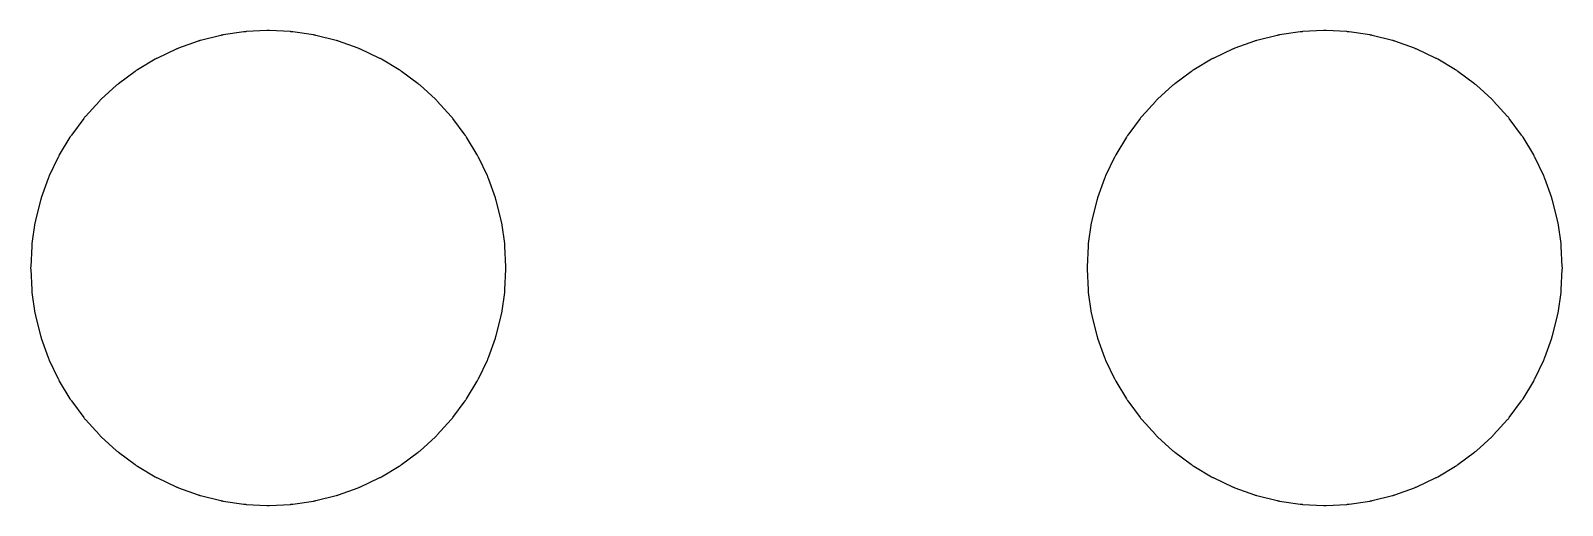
# Model space of a CAD drawing. Header units: metres. Extents: x 67.5 to 123.2, y -122.3 to -85.6.
# Drawn here: x 105.13 to 108.03, y -104.03 to -103.13 of the extents above; entities that cross this region are included whole.
import ezdxf

# ---------------------------------------------------------------- set-up
doc = ezdxf.new("R2010")
doc.units = ezdxf.units.M

msp = doc.modelspace()

# ---------------------------------------------------------------- linework, layer by layer
for points in [[(106.0299, -103.5775), (106.028, -103.5383), (106.0279, -103.5371), (106.0278, -103.5359), (106.0277, -103.5347), (106.0275, -103.5335), (106.0218, -103.4946), (106.0216, -103.4934), (106.0214, -103.4922), (106.0211, -103.491), (106.0208, -103.4898), (106.0113, -103.4517), (106.011, -103.4506), (106.0106, -103.4494), (106.0103, -103.4482), (106.0099, -103.447), (105.9966, -103.4101), (105.9962, -103.4089), (105.9957, -103.4078), (105.9953, -103.4067), (105.9948, -103.4055), (105.978, -103.3701), (105.9774, -103.369), (105.9769, -103.3679), (105.9763, -103.3668), (105.9757, -103.3657), (105.9555, -103.3321), (105.9548, -103.331), (105.9542, -103.33), (105.9535, -103.329), (105.9527, -103.328), (105.9294, -103.2965), (105.9286, -103.2955), (105.9279, -103.2945), (105.9271, -103.2936), (105.9263, -103.2927), (105.8999, -103.2636), (105.8991, -103.2627), (105.8982, -103.2618), (105.8973, -103.2609), (105.8964, -103.2601), (105.8673, -103.2337), (105.8664, -103.2329), (105.8655, -103.2321), (105.8645, -103.2314), (105.8635, -103.2306), (105.832, -103.2073), (105.831, -103.2065), (105.83, -103.2058), (105.829, -103.2052), (105.8279, -103.2045), (105.7943, -103.1843), (105.7932, -103.1837), (105.7921, -103.1831), (105.791, -103.1826), (105.7899, -103.182), (105.7545, -103.1652), (105.7533, -103.1647), (105.7522, -103.1643), (105.7511, -103.1638), (105.7499, -103.1634), (105.713, -103.1501), (105.7118, -103.1497), (105.7106, -103.1494), (105.7094, -103.149), (105.7083, -103.1487), (105.6702, -103.1392), (105.669, -103.1389), (105.6678, -103.1386), (105.6666, -103.1384), (105.6654, -103.1382), (105.6265, -103.1325), (105.6253, -103.1323), (105.6241, -103.1322), (105.6229, -103.1321), (105.6217, -103.132), (105.5825, -103.1301), (105.5812, -103.13), (105.58, -103.13), (105.5788, -103.13), (105.5775, -103.1301), (105.5383, -103.132), (105.5371, -103.1321), (105.5359, -103.1322), (105.5347, -103.1323), (105.5335, -103.1325), (105.4946, -103.1382), (105.4934, -103.1384), (105.4922, -103.1386), (105.491, -103.1389), (105.4898, -103.1392), (105.4517, -103.1487), (105.4506, -103.149), (105.4494, -103.1494), (105.4482, -103.1497), (105.447, -103.1501), (105.4101, -103.1634), (105.4089, -103.1638), (105.4078, -103.1643), (105.4067, -103.1647), (105.4055, -103.1652), (105.3701, -103.182), (105.369, -103.1826), (105.3679, -103.1831), (105.3668, -103.1837), (105.3657, -103.1843), (105.3321, -103.2045), (105.331, -103.2052), (105.33, -103.2058), (105.329, -103.2065), (105.328, -103.2073), (105.2965, -103.2306), (105.2955, -103.2314), (105.2945, -103.2321), (105.2936, -103.2329), (105.2927, -103.2337), (105.2636, -103.2601), (105.2627, -103.2609), (105.2618, -103.2618), (105.2609, -103.2627), (105.2601, -103.2636), (105.2337, -103.2927), (105.2329, -103.2936), (105.2321, -103.2945), (105.2314, -103.2955), (105.2306, -103.2965), (105.2073, -103.328), (105.2065, -103.329), (105.2058, -103.33), (105.2052, -103.331), (105.2045, -103.3321), (105.1843, -103.3657), (105.1837, -103.3668), (105.1831, -103.3679), (105.1826, -103.369), (105.182, -103.3701), (105.1652, -103.4055), (105.1647, -103.4067), (105.1643, -103.4078), (105.1638, -103.4089), (105.1634, -103.4101), (105.1501, -103.447), (105.1497, -103.4482), (105.1494, -103.4494), (105.149, -103.4506), (105.1487, -103.4517), (105.1392, -103.4898), (105.1389, -103.491), (105.1386, -103.4922), (105.1384, -103.4934), (105.1382, -103.4946), (105.1325, -103.5335), (105.1323, -103.5347), (105.1322, -103.5359), (105.1321, -103.5371), (105.132, -103.5383), (105.1301, -103.5775), (105.13, -103.5788), (105.13, -103.58), (105.13, -103.5812), (105.1301, -103.5825), (105.132, -103.6217), (105.1321, -103.6229), (105.1322, -103.6241), (105.1323, -103.6253), (105.1325, -103.6265), (105.1382, -103.6654), (105.1384, -103.6666), (105.1386, -103.6678), (105.1389, -103.669), (105.1392, -103.6702), (105.1487, -103.7083), (105.149, -103.7094), (105.1494, -103.7106), (105.1497, -103.7118), (105.1501, -103.713), (105.1634, -103.7499), (105.1638, -103.7511), (105.1643, -103.7522), (105.1647, -103.7533), (105.1652, -103.7545), (105.182, -103.7899), (105.1826, -103.791), (105.1831, -103.7921), (105.1837, -103.7932), (105.1843, -103.7943), (105.2045, -103.8279), (105.2052, -103.829), (105.2058, -103.83), (105.2065, -103.831), (105.2073, -103.832), (105.2306, -103.8635), (105.2314, -103.8645), (105.2321, -103.8655), (105.2329, -103.8664), (105.2337, -103.8673), (105.2601, -103.8964), (105.2609, -103.8973), (105.2618, -103.8982), (105.2627, -103.8991), (105.2636, -103.8999), (105.2927, -103.9263), (105.2936, -103.9271), (105.2945, -103.9279), (105.2955, -103.9286), (105.2965, -103.9294), (105.328, -103.9527), (105.329, -103.9535), (105.33, -103.9542), (105.331, -103.9548), (105.3321, -103.9555), (105.3657, -103.9757), (105.3668, -103.9763), (105.3679, -103.9769), (105.369, -103.9774), (105.3701, -103.978), (105.4055, -103.9948), (105.4067, -103.9953), (105.4078, -103.9957), (105.4089, -103.9962), (105.4101, -103.9966), (105.447, -104.0099), (105.4482, -104.0103), (105.4494, -104.0106), (105.4506, -104.011), (105.4517, -104.0113), (105.4898, -104.0208), (105.491, -104.0211), (105.4922, -104.0214), (105.4934, -104.0216), (105.4946, -104.0218), (105.5335, -104.0275), (105.5347, -104.0277), (105.5359, -104.0278), (105.5371, -104.0279), (105.5383, -104.028), (105.5775, -104.0299), (105.5788, -104.03), (105.58, -104.03), (105.5812, -104.03), (105.5825, -104.0299), (105.6217, -104.028), (105.6229, -104.0279), (105.6241, -104.0278), (105.6253, -104.0277), (105.6265, -104.0275), (105.6654, -104.0218), (105.6666, -104.0216), (105.6678, -104.0214), (105.669, -104.0211), (105.6702, -104.0208), (105.7083, -104.0113), (105.7094, -104.011), (105.7106, -104.0106), (105.7118, -104.0103), (105.713, -104.0099), (105.7499, -103.9966), (105.7511, -103.9962), (105.7522, -103.9957), (105.7533, -103.9953), (105.7545, -103.9948), (105.7899, -103.978), (105.791, -103.9774), (105.7921, -103.9769), (105.7932, -103.9763), (105.7943, -103.9757), (105.8279, -103.9555), (105.829, -103.9548), (105.83, -103.9542), (105.831, -103.9535), (105.832, -103.9527), (105.8635, -103.9294), (105.8645, -103.9286), (105.8655, -103.9279), (105.8664, -103.9271), (105.8673, -103.9263), (105.8964, -103.8999), (105.8973, -103.8991), (105.8982, -103.8982), (105.8991, -103.8973), (105.8999, -103.8964), (105.9263, -103.8673), (105.9271, -103.8664), (105.9279, -103.8655), (105.9286, -103.8645), (105.9294, -103.8635), (105.9527, -103.832), (105.9535, -103.831), (105.9542, -103.83), (105.9548, -103.829), (105.9555, -103.8279), (105.9757, -103.7943), (105.9763, -103.7932), (105.9769, -103.7921), (105.9774, -103.791), (105.978, -103.7899), (105.9948, -103.7545), (105.9953, -103.7533), (105.9957, -103.7522), (105.9962, -103.7511), (105.9966, -103.7499), (106.0099, -103.713), (106.0103, -103.7118), (106.0106, -103.7106), (106.011, -103.7094), (106.0113, -103.7083), (106.0208, -103.6702), (106.0211, -103.669), (106.0214, -103.6678), (106.0216, -103.6666), (106.0218, -103.6654), (106.0275, -103.6265), (106.0277, -103.6253), (106.0278, -103.6241), (106.0279, -103.6229), (106.028, -103.6217), (106.0299, -103.5825), (106.03, -103.5812), (106.03, -103.58), (106.03, -103.5788), (106.0299, -103.5775)], [(108.0299, -103.5775), (108.028, -103.5383), (108.0279, -103.5371), (108.0278, -103.5359), (108.0277, -103.5347), (108.0275, -103.5335), (108.0218, -103.4946), (108.0216, -103.4934), (108.0214, -103.4922), (108.0211, -103.491), (108.0208, -103.4898), (108.0113, -103.4517), (108.011, -103.4506), (108.0106, -103.4494), (108.0103, -103.4482), (108.0099, -103.447), (107.9966, -103.4101), (107.9962, -103.4089), (107.9957, -103.4078), (107.9953, -103.4067), (107.9948, -103.4055), (107.978, -103.3701), (107.9774, -103.369), (107.9769, -103.3679), (107.9763, -103.3668), (107.9757, -103.3657), (107.9555, -103.3321), (107.9548, -103.331), (107.9542, -103.33), (107.9535, -103.329), (107.9527, -103.328), (107.9294, -103.2965), (107.9286, -103.2955), (107.9279, -103.2945), (107.9271, -103.2936), (107.9263, -103.2927), (107.8999, -103.2636), (107.8991, -103.2627), (107.8982, -103.2618), (107.8973, -103.2609), (107.8964, -103.2601), (107.8673, -103.2337), (107.8664, -103.2329), (107.8655, -103.2321), (107.8645, -103.2314), (107.8635, -103.2306), (107.832, -103.2073), (107.831, -103.2065), (107.83, -103.2058), (107.829, -103.2052), (107.8279, -103.2045), (107.7943, -103.1843), (107.7932, -103.1837), (107.7921, -103.1831), (107.791, -103.1826), (107.7899, -103.182), (107.7545, -103.1652), (107.7533, -103.1647), (107.7522, -103.1643), (107.7511, -103.1638), (107.7499, -103.1634), (107.713, -103.1501), (107.7118, -103.1497), (107.7106, -103.1494), (107.7094, -103.149), (107.7083, -103.1487), (107.6702, -103.1392), (107.669, -103.1389), (107.6678, -103.1386), (107.6666, -103.1384), (107.6654, -103.1382), (107.6265, -103.1325), (107.6253, -103.1323), (107.6241, -103.1322), (107.6229, -103.1321), (107.6217, -103.132), (107.5825, -103.1301), (107.5812, -103.13), (107.58, -103.13), (107.5788, -103.13), (107.5775, -103.1301), (107.5383, -103.132), (107.5371, -103.1321), (107.5359, -103.1322), (107.5347, -103.1323), (107.5335, -103.1325), (107.4946, -103.1382), (107.4934, -103.1384), (107.4922, -103.1386), (107.491, -103.1389), (107.4898, -103.1392), (107.4517, -103.1487), (107.4506, -103.149), (107.4494, -103.1494), (107.4482, -103.1497), (107.447, -103.1501), (107.4101, -103.1634), (107.4089, -103.1638), (107.4078, -103.1643), (107.4067, -103.1647), (107.4055, -103.1652), (107.3701, -103.182), (107.369, -103.1826), (107.3679, -103.1831), (107.3668, -103.1837), (107.3657, -103.1843), (107.3321, -103.2045), (107.331, -103.2052), (107.33, -103.2058), (107.329, -103.2065), (107.328, -103.2073), (107.2965, -103.2306), (107.2955, -103.2314), (107.2945, -103.2321), (107.2936, -103.2329), (107.2927, -103.2337), (107.2636, -103.2601), (107.2627, -103.2609), (107.2618, -103.2618), (107.2609, -103.2627), (107.2601, -103.2636), (107.2337, -103.2927), (107.2329, -103.2936), (107.2321, -103.2945), (107.2314, -103.2955), (107.2306, -103.2965), (107.2073, -103.328), (107.2065, -103.329), (107.2058, -103.33), (107.2052, -103.331), (107.2045, -103.3321), (107.1843, -103.3657), (107.1837, -103.3668), (107.1831, -103.3679), (107.1826, -103.369), (107.182, -103.3701), (107.1652, -103.4055), (107.1647, -103.4067), (107.1643, -103.4078), (107.1638, -103.4089), (107.1634, -103.4101), (107.1501, -103.447), (107.1497, -103.4482), (107.1494, -103.4494), (107.149, -103.4506), (107.1487, -103.4517), (107.1392, -103.4898), (107.1389, -103.491), (107.1386, -103.4922), (107.1384, -103.4934), (107.1382, -103.4946), (107.1325, -103.5335), (107.1323, -103.5347), (107.1322, -103.5359), (107.1321, -103.5371), (107.132, -103.5383), (107.1301, -103.5775), (107.13, -103.5788), (107.13, -103.58), (107.13, -103.5812), (107.1301, -103.5825), (107.132, -103.6217), (107.1321, -103.6229), (107.1322, -103.6241), (107.1323, -103.6253), (107.1325, -103.6265), (107.1382, -103.6654), (107.1384, -103.6666), (107.1386, -103.6678), (107.1389, -103.669), (107.1392, -103.6702), (107.1487, -103.7083), (107.149, -103.7094), (107.1494, -103.7106), (107.1497, -103.7118), (107.1501, -103.713), (107.1634, -103.7499), (107.1638, -103.7511), (107.1643, -103.7522), (107.1647, -103.7533), (107.1652, -103.7545), (107.182, -103.7899), (107.1826, -103.791), (107.1831, -103.7921), (107.1837, -103.7932), (107.1843, -103.7943), (107.2045, -103.8279), (107.2052, -103.829), (107.2058, -103.83), (107.2065, -103.831), (107.2073, -103.832), (107.2306, -103.8635), (107.2314, -103.8645), (107.2321, -103.8655), (107.2329, -103.8664), (107.2337, -103.8673), (107.2601, -103.8964), (107.2609, -103.8973), (107.2618, -103.8982), (107.2627, -103.8991), (107.2636, -103.8999), (107.2927, -103.9263), (107.2936, -103.9271), (107.2945, -103.9279), (107.2955, -103.9286), (107.2965, -103.9294), (107.328, -103.9527), (107.329, -103.9535), (107.33, -103.9542), (107.331, -103.9548), (107.3321, -103.9555), (107.3657, -103.9757), (107.3668, -103.9763), (107.3679, -103.9769), (107.369, -103.9774), (107.3701, -103.978), (107.4055, -103.9948), (107.4067, -103.9953), (107.4078, -103.9957), (107.4089, -103.9962), (107.4101, -103.9966), (107.447, -104.0099), (107.4482, -104.0103), (107.4494, -104.0106), (107.4506, -104.011), (107.4517, -104.0113), (107.4898, -104.0208), (107.491, -104.0211), (107.4922, -104.0214), (107.4934, -104.0216), (107.4946, -104.0218), (107.5335, -104.0275), (107.5347, -104.0277), (107.5359, -104.0278), (107.5371, -104.0279), (107.5383, -104.028), (107.5775, -104.0299), (107.5788, -104.03), (107.58, -104.03), (107.5812, -104.03), (107.5825, -104.0299), (107.6217, -104.028), (107.6229, -104.0279), (107.6241, -104.0278), (107.6253, -104.0277), (107.6265, -104.0275), (107.6654, -104.0218), (107.6666, -104.0216), (107.6678, -104.0214), (107.669, -104.0211), (107.6702, -104.0208), (107.7083, -104.0113), (107.7094, -104.011), (107.7106, -104.0106), (107.7118, -104.0103), (107.713, -104.0099), (107.7499, -103.9966), (107.7511, -103.9962), (107.7522, -103.9957), (107.7533, -103.9953), (107.7545, -103.9948), (107.7899, -103.978), (107.791, -103.9774), (107.7921, -103.9769), (107.7932, -103.9763), (107.7943, -103.9757), (107.8279, -103.9555), (107.829, -103.9548), (107.83, -103.9542), (107.831, -103.9535), (107.832, -103.9527), (107.8635, -103.9294), (107.8645, -103.9286), (107.8655, -103.9279), (107.8664, -103.9271), (107.8673, -103.9263), (107.8964, -103.8999), (107.8973, -103.8991), (107.8982, -103.8982), (107.8991, -103.8973), (107.8999, -103.8964), (107.9263, -103.8673), (107.9271, -103.8664), (107.9279, -103.8655), (107.9286, -103.8645), (107.9294, -103.8635), (107.9527, -103.832), (107.9535, -103.831), (107.9542, -103.83), (107.9548, -103.829), (107.9555, -103.8279), (107.9757, -103.7943), (107.9763, -103.7932), (107.9769, -103.7921), (107.9774, -103.791), (107.978, -103.7899), (107.9948, -103.7545), (107.9953, -103.7533), (107.9957, -103.7522), (107.9962, -103.7511), (107.9966, -103.7499), (108.0099, -103.713), (108.0103, -103.7118), (108.0106, -103.7106), (108.011, -103.7094), (108.0113, -103.7083), (108.0208, -103.6702), (108.0211, -103.669), (108.0214, -103.6678), (108.0216, -103.6666), (108.0218, -103.6654), (108.0275, -103.6265), (108.0277, -103.6253), (108.0278, -103.6241), (108.0279, -103.6229), (108.028, -103.6217), (108.0299, -103.5825), (108.03, -103.5812), (108.03, -103.58), (108.03, -103.5788), (108.0299, -103.5775)]]:
    msp.add_lwpolyline(points)

doc.saveas('drawing.dxf')
